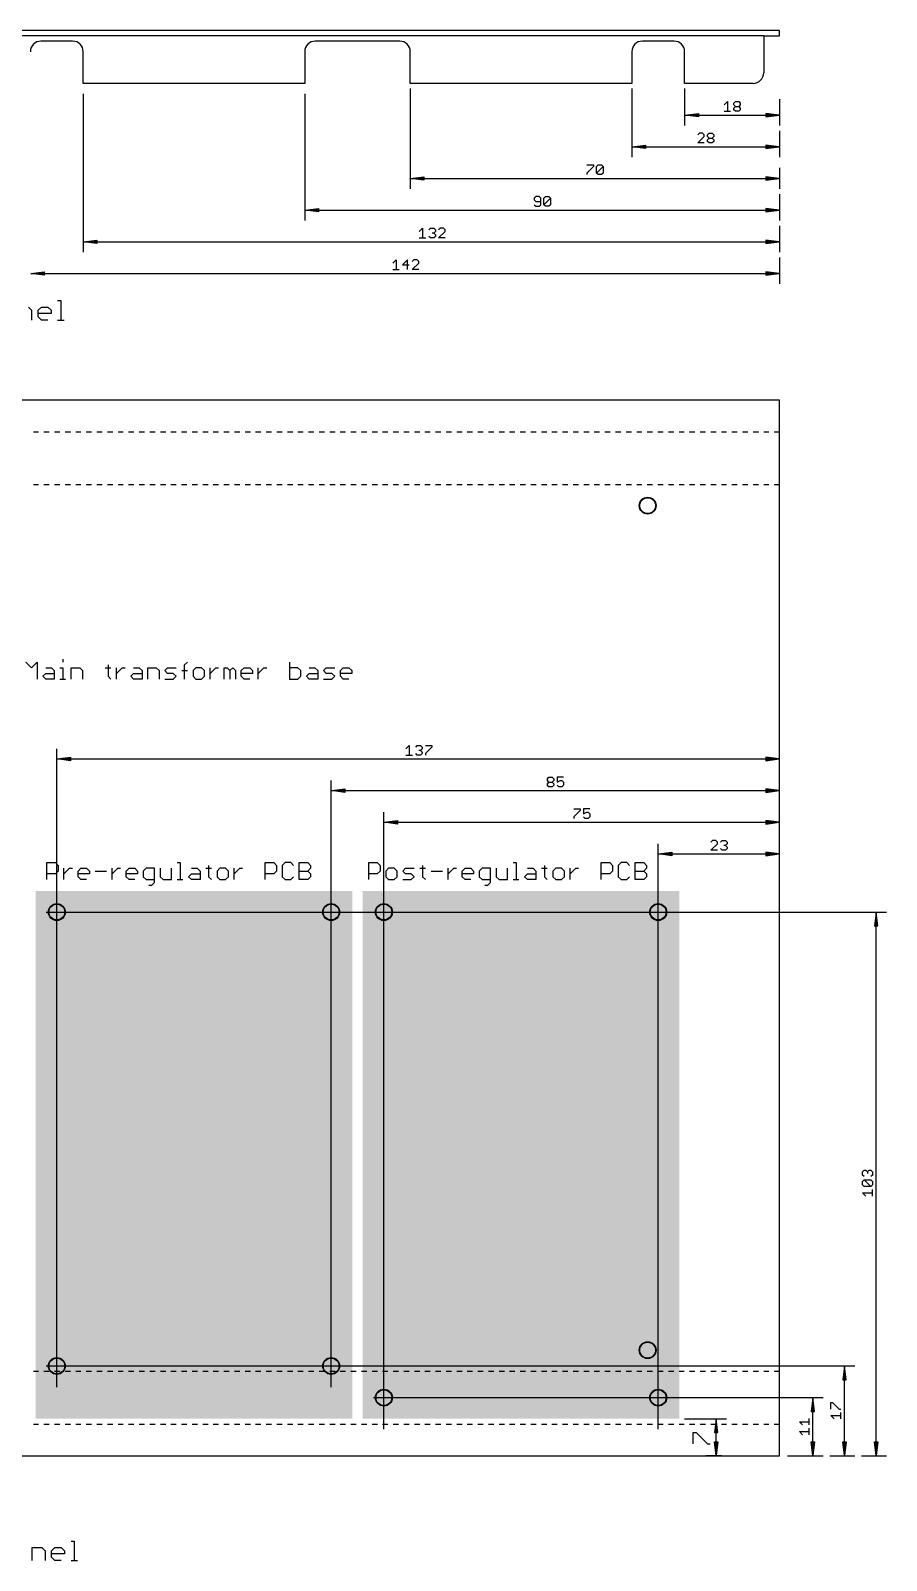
# Model space of a CAD drawing. Extents: x -370 to 390, y -331 to 219.
# Drawn here: x 178 to 340.2, y -329.8 to -40 of the extents above; entities that cross this region are included whole.
import ezdxf

# ---------------------------------------------------------------- set-up
doc = ezdxf.new("R2010")
doc.units = 0
for name, color, linetype in [('109', 82, 'CONTINUOUS'), ('112', 22, 'CONTINUOUS'), ('20', 4, 'CONTINUOUS'), ('29', 2, 'CONTINUOUS'), ('30', 253, 'CONTINUOUS'), ('47', 2, 'CONTINUOUS')]:
    doc.layers.add(name, color=color, linetype=linetype)

# ---------------------------------------------------------------- blocks, each defined once
blk = doc.blocks.new('RECT')
blk.add_solid([(-0.5, -0.5), (0.5, -0.5), (-0.5, 0.5), (0.5, 0.5)])

msp = doc.modelspace()

# ---------------------------------------------------------------- linework, layer by layer
at = {"layer": '109'}
for p, q in [((181.1397, -200.8603), (181.1397, -197.6369)), ((181.1397, -197.6369), (182.7514, -197.6369)), ((182.7514, -199.7859), (181.1397, -199.7859)), ((182.7514, -197.6369), (183.2886, -198.1742)), ((183.2886, -199.2486), (182.7514, -199.7859)), ((183.2886, -198.1742), (183.2886, -199.2486)), ((184.3625, -200.8603), (184.3625, -198.7114)), ((184.3625, -199.7859), (185.4369, -198.7114)), ((185.4369, -198.7114), (185.9741, -198.7114)), ((187.0481, -199.2486), (187.5853, -198.7114)), ((187.0481, -200.3231), (187.0481, -199.2486)), ((189.197, -199.7859), (187.0481, -199.7859)), ((187.5853, -198.7114), (188.6598, -198.7114)), ((188.6598, -198.7114), (189.197, -199.2486)), ((189.197, -199.2486), (189.197, -199.7859)), ((190.2708, -199.2486), (192.4197, -199.2486)), ((193.4936, -200.8603), (193.4936, -198.7114)), ((193.4936, -199.7859), (194.568, -198.7114)), ((194.568, -198.7114), (195.1053, -198.7114)), ((196.1792, -199.2486), (196.7164, -198.7114)), ((196.1792, -200.3231), (196.1792, -199.2486)), ((198.3281, -199.7859), (196.1792, -199.7859)), ((196.7164, -198.7114), (197.7909, -198.7114)), ((197.7909, -198.7114), (198.3281, -199.2486)), ((198.3281, -199.2486), (198.3281, -199.7859)), ((199.9392, -198.7114), (199.402, -199.2486)), ((199.402, -199.2486), (199.402, -200.3231)), ((201.5509, -198.7114), (199.9392, -198.7114)), ((201.5509, -201.3975), (201.5509, -198.7114)), ((202.6247, -198.7114), (202.6247, -200.3231)), ((204.7736, -200.8603), (204.7736, -198.7114)), ((205.8475, -197.6369), (206.3847, -197.6369)), ((206.3847, -197.6369), (206.3847, -200.8603)), ((207.996, -200.3231), (208.5332, -199.7859)), ((208.5332, -198.7114), (209.6077, -198.7114)), ((208.5332, -199.7859), (210.1449, -199.7859)), ((209.6077, -198.7114), (210.1449, -199.2486)), ((210.1449, -199.2486), (210.1449, -200.8603)), ((211.2187, -198.7114), (212.2932, -198.7114)), ((211.756, -198.1742), (211.756, -200.3231)), ((213.9045, -198.7114), (213.3672, -199.2486)), ((213.3672, -199.2486), (213.3672, -200.3231)), ((214.9789, -198.7114), (213.9045, -198.7114)), ((215.5161, -199.2486), (214.9789, -198.7114)), ((215.5161, -200.3231), (215.5161, -199.2486)), ((216.59, -200.8603), (216.59, -198.7114)), ((216.59, -199.7859), (217.6644, -198.7114)), ((217.6644, -198.7114), (218.2017, -198.7114)), ((222.4984, -200.8603), (222.4984, -197.6369)), ((222.4984, -197.6369), (224.11, -197.6369)), ((224.11, -199.7859), (222.4984, -199.7859)), ((224.11, -197.6369), (224.6473, -198.1742)), ((224.6473, -199.2486), (224.11, -199.7859)), ((224.6473, -198.1742), (224.6473, -199.2486)), ((226.2583, -197.6369), (225.7211, -198.1742)), ((225.7211, -198.1742), (225.7211, -200.3231)), ((227.3328, -197.6369), (226.2583, -197.6369)), ((227.87, -198.1742), (227.3328, -197.6369)), ((228.9439, -200.8603), (228.9439, -197.6369)), ((228.9439, -197.6369), (230.5555, -197.6369)), ((228.9439, -199.2486), (230.5555, -199.2486)), ((230.5555, -197.6369), (231.0928, -198.1742)), ((231.0928, -198.7114), (230.5555, -199.2486)), ((230.5555, -199.2486), (231.0928, -199.7859)), ((231.0928, -198.1742), (231.0928, -198.7114)), ((231.0928, -199.7859), (231.0928, -200.3231)), ((242.1397, -200.8603), (242.1397, -197.6369)), ((242.1397, -197.6369), (243.7514, -197.6369)), ((243.7514, -199.7859), (242.1397, -199.7859)), ((243.7514, -197.6369), (244.2886, -198.1742)), ((244.2886, -199.2486), (243.7514, -199.7859)), ((244.2886, -198.1742), (244.2886, -199.2486)), ((245.8997, -198.7114), (245.3625, -199.2486)), ((245.3625, -199.2486), (245.3625, -200.3231)), ((246.9741, -198.7114), (245.8997, -198.7114)), ((247.5114, -199.2486), (246.9741, -198.7114)), ((247.5114, -200.3231), (247.5114, -199.2486)), ((248.5852, -199.2486), (249.1224, -198.7114)), ((249.1224, -199.7859), (248.5852, -199.2486)), ((249.1224, -198.7114), (250.7341, -198.7114)), ((250.1969, -199.7859), (249.1224, -199.7859)), ((250.7341, -200.3231), (250.1969, -199.7859)), ((251.808, -198.7114), (252.8824, -198.7114)), ((252.3452, -198.1742), (252.3452, -200.3231)), ((253.9565, -199.2486), (256.1054, -199.2486)), ((257.1792, -200.8603), (257.1792, -198.7114)), ((257.1792, -199.7859), (258.2537, -198.7114)), ((258.2537, -198.7114), (258.7909, -198.7114)), ((259.8648, -199.2486), (260.4021, -198.7114)), ((259.8648, -200.3231), (259.8648, -199.2486)), ((262.0137, -199.7859), (259.8648, -199.7859)), ((260.4021, -198.7114), (261.4765, -198.7114)), ((261.4765, -198.7114), (262.0137, -199.2486)), ((262.0137, -199.2486), (262.0137, -199.7859)), ((263.6248, -198.7114), (263.0876, -199.2486)), ((263.0876, -199.2486), (263.0876, -200.3231)), ((265.2365, -198.7114), (263.6248, -198.7114)), ((265.2365, -201.3975), (265.2365, -198.7114)), ((266.3103, -198.7114), (266.3103, -200.3231)), ((268.4592, -200.8603), (268.4592, -198.7114)), ((269.5331, -197.6369), (270.0703, -197.6369)), ((270.0703, -197.6369), (270.0703, -200.8603)), ((271.6816, -200.3231), (272.2188, -199.7859)), ((272.2188, -198.7114), (273.2933, -198.7114)), ((272.2188, -199.7859), (273.8305, -199.7859)), ((273.2933, -198.7114), (273.8305, -199.2486)), ((273.8305, -199.2486), (273.8305, -200.8603)), ((274.9044, -198.7114), (275.9788, -198.7114)), ((275.4416, -198.1742), (275.4416, -200.3231)), ((277.5901, -198.7114), (277.0529, -199.2486)), ((277.0529, -199.2486), (277.0529, -200.3231)), ((278.6645, -198.7114), (277.5901, -198.7114)), ((279.2018, -199.2486), (278.6645, -198.7114)), ((279.2018, -200.3231), (279.2018, -199.2486)), ((280.2756, -200.8603), (280.2756, -198.7114)), ((280.2756, -199.7859), (281.3501, -198.7114)), ((281.3501, -198.7114), (281.8873, -198.7114)), ((286.184, -200.8603), (286.184, -197.6369)), ((286.184, -197.6369), (287.7957, -197.6369)), ((287.7957, -199.7859), (286.184, -199.7859)), ((287.7957, -197.6369), (288.3329, -198.1742)), ((288.3329, -199.2486), (287.7957, -199.7859)), ((288.3329, -198.1742), (288.3329, -199.2486)), ((289.944, -197.6369), (289.4067, -198.1742)), ((289.4067, -198.1742), (289.4067, -200.3231)), ((291.0184, -197.6369), (289.944, -197.6369)), ((291.5556, -198.1742), (291.0184, -197.6369)), ((292.6295, -200.8603), (292.6295, -197.6369)), ((292.6295, -197.6369), (294.2412, -197.6369)), ((292.6295, -199.2486), (294.2412, -199.2486)), ((294.2412, -197.6369), (294.7784, -198.1742)), ((294.7784, -198.7114), (294.2412, -199.2486)), ((294.2412, -199.2486), (294.7784, -199.7859)), ((294.7784, -198.1742), (294.7784, -198.7114)), ((294.7784, -199.7859), (294.7784, -200.3231)), ((187.5853, -200.8603), (187.0481, -200.3231)), ((188.6598, -200.8603), (187.5853, -200.8603)), ((196.7164, -200.8603), (196.1792, -200.3231)), ((197.7909, -200.8603), (196.7164, -200.8603)), ((199.402, -200.3231), (199.9392, -200.8603)), ((199.9392, -200.8603), (201.5509, -200.8603)), ((200.4764, -201.9348), (201.0136, -201.9348)), ((201.0136, -201.9348), (201.5509, -201.3975)), ((202.6247, -200.3231), (203.1619, -200.8603)), ((203.1619, -200.8603), (204.7736, -200.8603)), ((205.8475, -200.8603), (206.9219, -200.8603)), ((208.5332, -200.8603), (207.996, -200.3231)), ((210.1449, -200.8603), (208.5332, -200.8603)), ((211.756, -200.3231), (212.2932, -200.8603)), ((213.3672, -200.3231), (213.9045, -200.8603)), ((213.9045, -200.8603), (214.9789, -200.8603)), ((214.9789, -200.8603), (215.5161, -200.3231)), ((225.7211, -200.3231), (226.2583, -200.8603)), ((226.2583, -200.8603), (227.3328, -200.8603)), ((227.3328, -200.8603), (227.87, -200.3231)), ((230.5555, -200.8603), (228.9439, -200.8603)), ((231.0928, -200.3231), (230.5555, -200.8603)), ((245.3625, -200.3231), (245.8997, -200.8603)), ((245.8997, -200.8603), (246.9741, -200.8603)), ((246.9741, -200.8603), (247.5114, -200.3231)), ((248.5852, -200.8603), (250.1969, -200.8603)), ((250.1969, -200.8603), (250.7341, -200.3231)), ((252.3452, -200.3231), (252.8824, -200.8603)), ((260.4021, -200.8603), (259.8648, -200.3231)), ((261.4765, -200.8603), (260.4021, -200.8603)), ((263.0876, -200.3231), (263.6248, -200.8603)), ((263.6248, -200.8603), (265.2365, -200.8603)), ((264.162, -201.9348), (264.6993, -201.9348)), ((264.6993, -201.9348), (265.2365, -201.3975)), ((266.3103, -200.3231), (266.8476, -200.8603)), ((266.8476, -200.8603), (268.4592, -200.8603)), ((269.5331, -200.8603), (270.6076, -200.8603)), ((272.2188, -200.8603), (271.6816, -200.3231)), ((273.8305, -200.8603), (272.2188, -200.8603)), ((275.4416, -200.3231), (275.9788, -200.8603)), ((277.0529, -200.3231), (277.5901, -200.8603)), ((277.5901, -200.8603), (278.6645, -200.8603)), ((278.6645, -200.8603), (279.2018, -200.3231)), ((289.4067, -200.3231), (289.944, -200.8603)), ((289.944, -200.8603), (291.0184, -200.8603)), ((291.0184, -200.8603), (291.5556, -200.3231)), ((294.2412, -200.8603), (292.6295, -200.8603)), ((294.7784, -200.3231), (294.2412, -200.8603)), ((302, -303), (309.95, -303)), ((308, -303.065), (307.6808, -305.6)), ((308, -303.065), (307.74, -305.6)), ((308, -303.065), (307.87, -305.6)), ((308, -309.935), (308, -303.065)), ((308.3192, -305.6), (308, -303.065)), ((308.13, -305.6), (308, -303.065)), ((308.26, -305.6), (308, -303.065)), ((303.6319, -307.7527), (303.6319, -305.6038)), ((303.6319, -305.6038), (304.1692, -305.6038)), ((304.1692, -305.6038), (306.3181, -307.7527)), ((307.6808, -305.6), (308.3192, -305.6)), ((309, -310), (306.05, -310)), ((306.3181, -307.7527), (306.8553, -307.7527)), ((308, -309.935), (307.6808, -307.4)), ((307.6808, -307.4), (308.3192, -307.4)), ((308, -309.935), (307.74, -307.4)), ((308, -309.935), (307.87, -307.4)), ((308.3192, -307.4), (308, -309.935)), ((308.13, -307.4), (308, -309.935)), ((308.26, -307.4), (308, -309.935))]:
    msp.add_line(p, q, dxfattribs=at)
at = {"layer": '112'}
for p, q in [((184.1224, -159.0997), (184.1224, -159.6369)), ((177.1397, -159.6369), (178.2142, -160.7114)), ((178.2142, -160.7114), (179.2886, -159.6369)), ((179.2886, -159.6369), (179.2886, -162.8603)), ((180.3625, -162.3231), (180.8997, -161.7859)), ((180.8997, -160.7114), (181.9741, -160.7114)), ((180.8997, -161.7859), (182.5114, -161.7859)), ((181.9741, -160.7114), (182.5114, -161.2486)), ((182.5114, -161.2486), (182.5114, -162.8603)), ((183.5852, -160.7114), (184.1224, -160.7114)), ((184.1224, -160.7114), (184.1224, -162.8603)), ((185.7337, -162.8603), (185.7337, -160.7114)), ((185.7337, -160.7114), (187.3454, -160.7114)), ((187.3454, -160.7114), (187.8826, -161.2486)), ((187.8826, -161.2486), (187.8826, -162.8603)), ((192.1792, -160.7114), (193.2537, -160.7114)), ((192.7164, -160.1742), (192.7164, -162.3231)), ((194.3277, -162.8603), (194.3277, -160.7114)), ((194.3277, -161.7859), (195.4022, -160.7114)), ((195.4022, -160.7114), (195.9394, -160.7114)), ((197.0133, -162.3231), (197.5506, -161.7859)), ((197.5506, -160.7114), (198.625, -160.7114)), ((197.5506, -161.7859), (199.1622, -161.7859)), ((198.625, -160.7114), (199.1622, -161.2486)), ((199.1622, -161.2486), (199.1622, -162.8603)), ((200.2361, -162.8603), (200.2361, -160.7114)), ((200.2361, -160.7114), (201.8478, -160.7114)), ((201.8478, -160.7114), (202.385, -161.2486)), ((202.385, -161.2486), (202.385, -162.8603)), ((203.4588, -161.2486), (203.9961, -160.7114)), ((203.9961, -161.7859), (203.4588, -161.2486)), ((203.9961, -160.7114), (205.6078, -160.7114)), ((205.0705, -161.7859), (203.9961, -161.7859)), ((205.6078, -162.3231), (205.0705, -161.7859)), ((206.6816, -161.2486), (207.7561, -161.2486)), ((207.2188, -160.1742), (207.7561, -159.6369)), ((207.2188, -162.8603), (207.2188, -160.1742)), ((209.3673, -160.7114), (208.8301, -161.2486)), ((208.8301, -161.2486), (208.8301, -162.3231)), ((210.4418, -160.7114), (209.3673, -160.7114)), ((210.979, -161.2486), (210.4418, -160.7114)), ((210.979, -162.3231), (210.979, -161.2486)), ((212.0529, -162.8603), (212.0529, -160.7114)), ((212.0529, -161.7859), (213.1273, -160.7114)), ((213.1273, -160.7114), (213.6645, -160.7114)), ((214.7385, -162.8603), (214.7385, -160.7114)), ((214.7385, -160.7114), (215.2757, -160.7114)), ((215.2757, -160.7114), (215.8129, -161.2486)), ((215.8129, -161.2486), (216.3502, -160.7114)), ((215.8129, -161.2486), (215.8129, -162.8603)), ((216.3502, -160.7114), (216.8874, -161.2486)), ((216.8874, -161.2486), (216.8874, -162.8603)), ((217.9612, -161.2486), (218.4985, -160.7114)), ((217.9612, -162.3231), (217.9612, -161.2486)), ((220.1101, -161.7859), (217.9612, -161.7859)), ((218.4985, -160.7114), (219.5729, -160.7114)), ((219.5729, -160.7114), (220.1101, -161.2486)), ((220.1101, -161.2486), (220.1101, -161.7859)), ((221.184, -162.8603), (221.184, -160.7114)), ((221.184, -161.7859), (222.2584, -160.7114)), ((222.2584, -160.7114), (222.7957, -160.7114)), ((227.0924, -159.6369), (227.0924, -162.8603)), ((228.704, -160.7114), (227.0924, -160.7114)), ((229.2413, -161.2486), (228.704, -160.7114)), ((229.2413, -162.3231), (229.2413, -161.2486)), ((230.3151, -162.3231), (230.8523, -161.7859)), ((230.8523, -160.7114), (231.9268, -160.7114)), ((230.8523, -161.7859), (232.464, -161.7859)), ((231.9268, -160.7114), (232.464, -161.2486)), ((232.464, -161.2486), (232.464, -162.8603)), ((233.5379, -161.2486), (234.0751, -160.7114)), ((234.0751, -161.7859), (233.5379, -161.2486)), ((234.0751, -160.7114), (235.6868, -160.7114)), ((235.1496, -161.7859), (234.0751, -161.7859)), ((235.6868, -162.3231), (235.1496, -161.7859)), ((236.7606, -161.2486), (237.2979, -160.7114)), ((236.7606, -162.3231), (236.7606, -161.2486)), ((238.9095, -161.7859), (236.7606, -161.7859)), ((237.2979, -160.7114), (238.3723, -160.7114)), ((238.3723, -160.7114), (238.9095, -161.2486)), ((238.9095, -161.2486), (238.9095, -161.7859)), ((180.8997, -162.8603), (180.3625, -162.3231)), ((182.5114, -162.8603), (180.8997, -162.8603)), ((183.5852, -162.8603), (184.6597, -162.8603)), ((192.7164, -162.3231), (193.2537, -162.8603)), ((197.5506, -162.8603), (197.0133, -162.3231)), ((199.1622, -162.8603), (197.5506, -162.8603)), ((203.4588, -162.8603), (205.0705, -162.8603)), ((205.0705, -162.8603), (205.6078, -162.3231)), ((208.8301, -162.3231), (209.3673, -162.8603)), ((209.3673, -162.8603), (210.4418, -162.8603)), ((210.4418, -162.8603), (210.979, -162.3231)), ((218.4985, -162.8603), (217.9612, -162.3231)), ((219.5729, -162.8603), (218.4985, -162.8603)), ((227.0924, -162.8603), (228.704, -162.8603)), ((228.704, -162.8603), (229.2413, -162.3231)), ((230.8523, -162.8603), (230.3151, -162.3231)), ((232.464, -162.8603), (230.8523, -162.8603)), ((233.5379, -162.8603), (235.1496, -162.8603)), ((235.1496, -162.8603), (235.6868, -162.3231)), ((237.2979, -162.8603), (236.7606, -162.3231)), ((238.3723, -162.8603), (237.2979, -162.8603))]:
    msp.add_line(p, q, dxfattribs=at)
at = {"layer": '20'}
for p, q in [((320, -40), (0, -40)), ((320, -41), (320, -40)), ((317, -41), (0, -41)), ((186, -42), (180, -42)), ((248, -42), (232, -42)), ((300, -42), (294, -42)), ((317, -41), (320, -41)), ((317, -41), (317, -48)), ((188, -50), (188, -44)), ((230, -44), (230, -50)), ((250, -50), (250, -44)), ((292, -44), (292, -50)), ((302, -50), (302, -44)), ((230, -50), (188, -50)), ((292, -50), (250, -50)), ((315, -50), (302, -50)), ((320, -110), (0, -110)), ((320, -116), (320, -110)), ((178.5563, -116), (179.5625, -116)), ((180.5625, -116), (181.5688, -116)), ((182.5688, -116), (183.575, -116)), ((184.575, -116), (185.5813, -116)), ((186.5813, -116), (187.5875, -116)), ((188.5875, -116), (189.5938, -116)), ((190.5938, -116), (191.6, -116)), ((192.6, -116), (193.6063, -116)), ((194.6063, -116), (195.6125, -116)), ((196.6125, -116), (197.6188, -116)), ((198.6188, -116), (199.625, -116)), ((200.625, -116), (201.6313, -116)), ((202.6313, -116), (203.6375, -116)), ((204.6375, -116), (205.6438, -116)), ((206.6438, -116), (207.65, -116)), ((208.65, -116), (209.6562, -116)), ((210.6562, -116), (211.6625, -116)), ((212.6625, -116), (213.6688, -116)), ((214.6688, -116), (215.675, -116)), ((216.675, -116), (217.6813, -116)), ((218.6813, -116), (219.6875, -116)), ((220.6875, -116), (221.6938, -116)), ((222.6938, -116), (223.7, -116)), ((224.7, -116), (225.7063, -116)), ((226.7063, -116), (227.7125, -116)), ((228.7125, -116), (229.7188, -116)), ((230.7188, -116), (231.725, -116)), ((232.725, -116), (233.7313, -116)), ((234.7313, -116), (235.7375, -116)), ((236.7375, -116), (237.7438, -116)), ((238.7438, -116), (239.75, -116)), ((240.75, -116), (241.7563, -116)), ((242.7563, -116), (243.7625, -116)), ((244.7625, -116), (245.7688, -116)), ((246.7688, -116), (247.775, -116)), ((248.775, -116), (249.7812, -116)), ((250.7812, -116), (251.7875, -116)), ((252.7875, -116), (253.7938, -116)), ((254.7938, -116), (255.8, -116)), ((256.8, -116), (257.8063, -116)), ((258.8063, -116), (259.8125, -116)), ((260.8125, -116), (261.8188, -116)), ((262.8188, -116), (263.825, -116)), ((264.825, -116), (265.8313, -116)), ((266.8313, -116), (267.8375, -116)), ((268.8375, -116), (269.8438, -116)), ((270.8438, -116), (271.85, -116)), ((272.85, -116), (273.8562, -116)), ((274.8562, -116), (275.8625, -116)), ((276.8625, -116), (277.8688, -116)), ((278.8688, -116), (279.875, -116)), ((280.875, -116), (281.8813, -116)), ((282.8813, -116), (283.8875, -116)), ((284.8875, -116), (285.8938, -116)), ((286.8938, -116), (287.9, -116)), ((288.9, -116), (289.9062, -116)), ((290.9062, -116), (291.9125, -116)), ((292.9125, -116), (293.9187, -116)), ((294.9187, -116), (295.925, -116)), ((296.925, -116), (297.9313, -116)), ((298.9313, -116), (299.9375, -116)), ((300.9375, -116), (301.9438, -116)), ((302.9438, -116), (303.95, -116)), ((304.95, -116), (305.9563, -116)), ((306.9563, -116), (307.9625, -116)), ((308.9625, -116), (309.9688, -116)), ((310.9688, -116), (311.975, -116)), ((312.975, -116), (313.9812, -116)), ((314.9812, -116), (315.9875, -116)), ((316.9875, -116), (317.9938, -116)), ((318.9938, -116), (320, -116)), ((320, -126), (320, -116)), ((178.5563, -126), (179.5625, -126)), ((180.5625, -126), (181.5688, -126)), ((182.5688, -126), (183.575, -126)), ((184.575, -126), (185.5813, -126)), ((186.5813, -126), (187.5875, -126)), ((188.5875, -126), (189.5938, -126)), ((190.5938, -126), (191.6, -126)), ((192.6, -126), (193.6063, -126)), ((194.6063, -126), (195.6125, -126)), ((196.6125, -126), (197.6188, -126)), ((198.6188, -126), (199.625, -126)), ((200.625, -126), (201.6313, -126)), ((202.6313, -126), (203.6375, -126)), ((204.6375, -126), (205.6438, -126)), ((206.6438, -126), (207.65, -126)), ((208.65, -126), (209.6562, -126)), ((210.6562, -126), (211.6625, -126)), ((212.6625, -126), (213.6688, -126)), ((214.6688, -126), (215.675, -126)), ((216.675, -126), (217.6813, -126)), ((218.6813, -126), (219.6875, -126)), ((220.6875, -126), (221.6938, -126)), ((222.6938, -126), (223.7, -126)), ((224.7, -126), (225.7063, -126)), ((226.7063, -126), (227.7125, -126)), ((228.7125, -126), (229.7188, -126)), ((230.7188, -126), (231.725, -126)), ((232.725, -126), (233.7313, -126)), ((234.7313, -126), (235.7375, -126)), ((236.7375, -126), (237.7438, -126)), ((238.7438, -126), (239.75, -126)), ((240.75, -126), (241.7563, -126)), ((242.7563, -126), (243.7625, -126)), ((244.7625, -126), (245.7688, -126)), ((246.7688, -126), (247.775, -126)), ((248.775, -126), (249.7812, -126)), ((250.7812, -126), (251.7875, -126)), ((252.7875, -126), (253.7938, -126)), ((254.7938, -126), (255.8, -126)), ((256.8, -126), (257.8063, -126)), ((258.8063, -126), (259.8125, -126)), ((260.8125, -126), (261.8188, -126)), ((262.8188, -126), (263.825, -126)), ((264.825, -126), (265.8313, -126)), ((266.8313, -126), (267.8375, -126)), ((268.8375, -126), (269.8438, -126)), ((270.8438, -126), (271.85, -126)), ((272.85, -126), (273.8562, -126)), ((274.8562, -126), (275.8625, -126)), ((276.8625, -126), (277.8688, -126)), ((278.8688, -126), (279.875, -126)), ((280.875, -126), (281.8813, -126)), ((282.8813, -126), (283.8875, -126)), ((284.8875, -126), (285.8938, -126)), ((286.8938, -126), (287.9, -126)), ((288.9, -126), (289.9062, -126)), ((290.9062, -126), (291.9125, -126)), ((292.9125, -126), (293.9187, -126)), ((294.9187, -126), (295.925, -126)), ((296.925, -126), (297.9313, -126)), ((298.9313, -126), (299.9375, -126)), ((300.9375, -126), (301.9438, -126)), ((302.9438, -126), (303.95, -126)), ((304.95, -126), (305.9563, -126)), ((306.9563, -126), (307.9625, -126)), ((308.9625, -126), (309.9688, -126)), ((310.9688, -126), (311.975, -126)), ((312.975, -126), (313.9812, -126)), ((314.9812, -126), (315.9875, -126)), ((316.9875, -126), (317.9938, -126)), ((318.9938, -126), (320, -126)), ((320, -294), (320, -126)), ((178.5563, -294), (179.5625, -294)), ((180.5625, -294), (181.5688, -294)), ((182.5688, -294), (183.575, -294)), ((184.575, -294), (185.5813, -294)), ((186.5813, -294), (187.5875, -294)), ((188.5875, -294), (189.5938, -294)), ((190.5938, -294), (191.6, -294)), ((192.6, -294), (193.6063, -294)), ((194.6063, -294), (195.6125, -294)), ((196.6125, -294), (197.6188, -294)), ((198.6188, -294), (199.625, -294)), ((200.625, -294), (201.6313, -294)), ((202.6313, -294), (203.6375, -294)), ((204.6375, -294), (205.6438, -294)), ((206.6438, -294), (207.65, -294)), ((208.65, -294), (209.6562, -294)), ((210.6562, -294), (211.6625, -294)), ((212.6625, -294), (213.6688, -294)), ((214.6688, -294), (215.675, -294)), ((216.675, -294), (217.6813, -294)), ((218.6813, -294), (219.6875, -294)), ((220.6875, -294), (221.6938, -294)), ((222.6938, -294), (223.7, -294)), ((224.7, -294), (225.7063, -294)), ((226.7063, -294), (227.7125, -294)), ((228.7125, -294), (229.7188, -294)), ((230.7188, -294), (231.725, -294)), ((232.725, -294), (233.7313, -294)), ((234.7313, -294), (235.7375, -294)), ((236.7375, -294), (237.7438, -294)), ((238.7438, -294), (239.75, -294)), ((240.75, -294), (241.7563, -294)), ((242.7563, -294), (243.7625, -294)), ((244.7625, -294), (245.7688, -294)), ((246.7688, -294), (247.775, -294)), ((248.775, -294), (249.7812, -294)), ((250.7812, -294), (251.7875, -294)), ((252.7875, -294), (253.7938, -294)), ((254.7938, -294), (255.8, -294)), ((256.8, -294), (257.8063, -294)), ((258.8063, -294), (259.8125, -294)), ((260.8125, -294), (261.8188, -294)), ((262.8188, -294), (263.825, -294)), ((264.825, -294), (265.8313, -294)), ((266.8313, -294), (267.8375, -294)), ((268.8375, -294), (269.8438, -294)), ((270.8438, -294), (271.85, -294)), ((272.85, -294), (273.8562, -294)), ((274.8562, -294), (275.8625, -294)), ((276.8625, -294), (277.8688, -294)), ((278.8688, -294), (279.875, -294)), ((280.875, -294), (281.8813, -294)), ((282.8813, -294), (283.8875, -294)), ((284.8875, -294), (285.8938, -294)), ((286.8938, -294), (287.9, -294)), ((288.9, -294), (289.9062, -294)), ((290.9062, -294), (291.9125, -294)), ((292.9125, -294), (293.9187, -294)), ((294.9187, -294), (295.925, -294)), ((296.925, -294), (297.9313, -294)), ((298.9313, -294), (299.9375, -294)), ((300.9375, -294), (301.9438, -294)), ((302.9438, -294), (303.95, -294)), ((304.95, -294), (305.9563, -294)), ((306.9563, -294), (307.9625, -294)), ((308.9625, -294), (309.9688, -294)), ((310.9688, -294), (311.975, -294)), ((312.975, -294), (313.9812, -294)), ((314.9812, -294), (315.9875, -294)), ((316.9875, -294), (317.9938, -294)), ((318.9938, -294), (320, -294)), ((320, -304), (320, -294)), ((178.5563, -304), (179.5625, -304)), ((180.5625, -304), (181.5688, -304)), ((182.5688, -304), (183.575, -304)), ((184.575, -304), (185.5813, -304)), ((186.5813, -304), (187.5875, -304)), ((188.5875, -304), (189.5938, -304)), ((190.5938, -304), (191.6, -304)), ((192.6, -304), (193.6063, -304)), ((194.6063, -304), (195.6125, -304)), ((196.6125, -304), (197.6188, -304)), ((198.6188, -304), (199.625, -304)), ((200.625, -304), (201.6313, -304)), ((202.6313, -304), (203.6375, -304)), ((204.6375, -304), (205.6438, -304)), ((206.6438, -304), (207.65, -304)), ((208.65, -304), (209.6562, -304)), ((210.6562, -304), (211.6625, -304)), ((212.6625, -304), (213.6688, -304)), ((214.6688, -304), (215.675, -304)), ((216.675, -304), (217.6813, -304)), ((218.6813, -304), (219.6875, -304)), ((220.6875, -304), (221.6938, -304)), ((222.6938, -304), (223.7, -304)), ((224.7, -304), (225.7063, -304)), ((226.7063, -304), (227.7125, -304)), ((228.7125, -304), (229.7188, -304)), ((230.7188, -304), (231.725, -304)), ((232.725, -304), (233.7313, -304)), ((234.7313, -304), (235.7375, -304)), ((236.7375, -304), (237.7438, -304)), ((238.7438, -304), (239.75, -304)), ((240.75, -304), (241.7563, -304)), ((242.7563, -304), (243.7625, -304)), ((244.7625, -304), (245.7688, -304)), ((246.7688, -304), (247.775, -304)), ((248.775, -304), (249.7812, -304)), ((250.7812, -304), (251.7875, -304)), ((252.7875, -304), (253.7938, -304)), ((254.7938, -304), (255.8, -304)), ((256.8, -304), (257.8063, -304)), ((258.8063, -304), (259.8125, -304)), ((260.8125, -304), (261.8188, -304)), ((262.8188, -304), (263.825, -304)), ((264.825, -304), (265.8313, -304)), ((266.8313, -304), (267.8375, -304)), ((268.8375, -304), (269.8438, -304)), ((270.8438, -304), (271.85, -304)), ((272.85, -304), (273.8562, -304)), ((274.8562, -304), (275.8625, -304)), ((276.8625, -304), (277.8688, -304)), ((278.8688, -304), (279.875, -304)), ((280.875, -304), (281.8813, -304)), ((282.8813, -304), (283.8875, -304)), ((284.8875, -304), (285.8938, -304)), ((286.8938, -304), (287.9, -304)), ((288.9, -304), (289.9062, -304)), ((290.9062, -304), (291.9125, -304)), ((292.9125, -304), (293.9187, -304)), ((294.9187, -304), (295.925, -304)), ((296.925, -304), (297.9313, -304)), ((298.9313, -304), (299.9375, -304)), ((300.9375, -304), (301.9438, -304)), ((302.9438, -304), (303.95, -304)), ((304.95, -304), (305.9563, -304)), ((306.9563, -304), (307.9625, -304)), ((308.9625, -304), (309.9688, -304)), ((310.9688, -304), (311.975, -304)), ((312.975, -304), (313.9812, -304)), ((314.9812, -304), (315.9875, -304)), ((316.9875, -304), (317.9938, -304)), ((318.9938, -304), (320, -304)), ((320, -310), (320, -304)), ((0, -310), (320, -310))]:
    msp.add_line(p, q, dxfattribs=at)
for centre in [(295, -130), (295, -130), (183, -207), (235, -207), (245, -207), (297, -207), (295, -290), (295, -290), (183, -293), (235, -293), (245, -299), (297, -299)]:
    msp.add_circle(centre, 1.5, dxfattribs=at)
for centre, start, end in [((180, -44), 90, 180), ((186, -44), 0, 90), ((232, -44), 90, 180), ((248, -44), 0, 90), ((294, -44), 90, 180), ((300, -44), 0, 90), ((315, -48), 270, 0)]:
    msp.add_arc(centre, 2, start, end, dxfattribs=at)
at = {"layer": '29'}
for centre in [(295, -130), (183, -207), (235, -207), (245, -207), (297, -207), (295, -290), (183, -293), (235, -293), (245, -299), (297, -299)]:
    msp.add_circle(centre, 1.6016, dxfattribs=at)
at = {"layer": '30'}
for centre in [(295, -130), (183, -207), (235, -207), (245, -207), (297, -207), (295, -290), (183, -293), (235, -293), (245, -299), (297, -299)]:
    msp.add_circle(centre, 1.6016, dxfattribs=at)
at = {"layer": '47'}
for p, q in [((188, -52), (188, -81.95)), ((230, -52), (230, -75.95)), ((250, -51), (250, -69.95)), ((292, -51), (292, -63.95)), ((302, -51), (302, -57.95)), ((309.4829, -54.061), (310.0993, -53.4446)), ((310.0993, -53.4446), (310.0993, -55.2938)), ((311.3245, -53.7528), (311.6327, -53.4446)), ((311.3245, -54.061), (311.3245, -53.7528)), ((311.6327, -54.3692), (311.3245, -54.061)), ((311.3245, -54.6774), (311.6327, -54.3692)), ((311.3245, -54.9856), (311.3245, -54.6774)), ((311.6327, -55.2938), (311.3245, -54.9856)), ((311.6327, -53.4446), (312.2491, -53.4446)), ((311.6327, -54.3692), (312.2491, -54.3692)), ((312.2491, -53.4446), (312.5573, -53.7528)), ((312.5573, -54.061), (312.2491, -54.3692)), ((312.2491, -54.3692), (312.5573, -54.6774)), ((312.5573, -54.9856), (312.2491, -55.2938)), ((312.5573, -53.7528), (312.5573, -54.061)), ((312.5573, -54.6774), (312.5573, -54.9856)), ((320, -53), (320, -57.95)), ((302.065, -56), (304.6, -55.6808)), ((302.065, -56), (304.6, -55.74)), ((302.065, -56), (304.6, -55.87)), ((302.065, -56), (319.935, -56)), ((304.6, -56.3192), (302.065, -56)), ((304.6, -56.13), (302.065, -56)), ((304.6, -56.26), (302.065, -56)), ((304.6, -55.6808), (304.6, -56.3192)), ((309.4829, -55.2938), (310.7157, -55.2938)), ((312.2491, -55.2938), (311.6327, -55.2938)), ((319.935, -56), (317.4, -55.6808)), ((317.4, -55.6808), (317.4, -56.3192)), ((319.935, -56), (317.4, -55.74)), ((319.935, -56), (317.4, -55.87)), ((317.4, -56.3192), (319.935, -56)), ((317.4, -56.13), (319.935, -56)), ((317.4, -56.26), (319.935, -56)), ((304.7911, -59.4446), (304.4829, -59.7528)), ((304.4829, -61.2938), (305.7157, -60.061)), ((305.4075, -59.4446), (304.7911, -59.4446)), ((305.7157, -59.7528), (305.4075, -59.4446)), ((305.7157, -60.061), (305.7157, -59.7528)), ((306.3245, -59.7528), (306.6327, -59.4446)), ((306.3245, -60.061), (306.3245, -59.7528)), ((306.6327, -60.3692), (306.3245, -60.061)), ((306.3245, -60.6774), (306.6327, -60.3692)), ((306.3245, -60.9856), (306.3245, -60.6774)), ((306.6327, -59.4446), (307.2491, -59.4446)), ((306.6327, -60.3692), (307.2491, -60.3692)), ((307.2491, -59.4446), (307.5573, -59.7528)), ((307.5573, -60.061), (307.2491, -60.3692)), ((307.2491, -60.3692), (307.5573, -60.6774)), ((307.5573, -59.7528), (307.5573, -60.061)), ((307.5573, -60.6774), (307.5573, -60.9856)), ((320, -59), (320, -63.95)), ((292.065, -62), (294.6, -61.6808)), ((292.065, -62), (294.6, -61.74)), ((292.065, -62), (294.6, -61.87)), ((292.065, -62), (319.935, -62)), ((294.6, -62.3192), (292.065, -62)), ((294.6, -62.13), (292.065, -62)), ((294.6, -62.26), (292.065, -62)), ((294.6, -61.6808), (294.6, -62.3192)), ((305.7157, -61.2938), (304.4829, -61.2938)), ((306.6327, -61.2938), (306.3245, -60.9856)), ((307.2491, -61.2938), (306.6327, -61.2938)), ((307.5573, -60.9856), (307.2491, -61.2938)), ((319.935, -62), (317.4, -61.6808)), ((317.4, -61.6808), (317.4, -62.3192)), ((319.935, -62), (317.4, -61.74)), ((319.935, -62), (317.4, -61.87)), ((317.4, -62.3192), (319.935, -62)), ((317.4, -62.13), (319.935, -62)), ((317.4, -62.26), (319.935, -62)), ((283.4829, -65.4446), (284.7157, -65.4446)), ((284.7157, -65.7528), (283.4829, -66.9856)), ((284.7157, -65.4446), (284.7157, -65.7528)), ((285.3245, -65.7528), (285.6327, -65.4446)), ((285.3245, -66.9856), (285.3245, -65.7528)), ((285.3245, -66.9856), (286.5573, -65.7528)), ((285.6327, -65.4446), (286.2491, -65.4446)), ((286.2491, -65.4446), (286.5573, -65.7528)), ((286.5573, -65.7528), (286.5573, -66.9856)), ((320, -66), (320, -69.95)), ((250.065, -68), (252.6, -67.6808)), ((250.065, -68), (252.6, -67.74)), ((250.065, -68), (252.6, -67.87)), ((250.065, -68), (319.935, -68)), ((252.6, -68.3192), (250.065, -68)), ((252.6, -68.13), (250.065, -68)), ((252.6, -68.26), (250.065, -68)), ((252.6, -67.6808), (252.6, -68.3192)), ((283.4829, -66.9856), (283.4829, -67.2938)), ((285.6327, -67.2938), (285.3245, -66.9856)), ((286.2491, -67.2938), (285.6327, -67.2938)), ((286.5573, -66.9856), (286.2491, -67.2938)), ((319.935, -68), (317.4, -67.6808)), ((317.4, -67.6808), (317.4, -68.3192)), ((319.935, -68), (317.4, -67.74)), ((319.935, -68), (317.4, -67.87)), ((317.4, -68.3192), (319.935, -68)), ((317.4, -68.13), (319.935, -68)), ((317.4, -68.26), (319.935, -68)), ((273.7911, -71.4446), (273.4829, -71.7528)), ((273.4829, -71.7528), (273.4829, -72.061)), ((273.4829, -72.061), (273.7911, -72.3692)), ((274.4075, -71.4446), (273.7911, -71.4446)), ((273.7911, -72.3692), (274.7157, -72.3692)), ((274.7157, -71.7528), (274.4075, -71.4446)), ((274.7157, -72.9856), (274.7157, -71.7528)), ((275.3245, -71.7528), (275.6327, -71.4446)), ((275.3245, -72.9856), (275.3245, -71.7528)), ((275.3245, -72.9856), (276.5573, -71.7528)), ((275.6327, -71.4446), (276.2491, -71.4446)), ((276.2491, -71.4446), (276.5573, -71.7528)), ((276.5573, -71.7528), (276.5573, -72.9856)), ((320, -71), (320, -75.95)), ((230.065, -74), (232.6, -73.6808)), ((230.065, -74), (232.6, -73.74)), ((230.065, -74), (232.6, -73.87)), ((230.065, -74), (319.935, -74)), ((232.6, -74.3192), (230.065, -74)), ((232.6, -74.13), (230.065, -74)), ((232.6, -74.26), (230.065, -74)), ((232.6, -73.6808), (232.6, -74.3192)), ((273.4829, -72.9856), (273.7911, -73.2938)), ((273.7911, -73.2938), (274.4075, -73.2938)), ((274.4075, -73.2938), (274.7157, -72.9856)), ((275.6327, -73.2938), (275.3245, -72.9856)), ((276.2491, -73.2938), (275.6327, -73.2938)), ((276.5573, -72.9856), (276.2491, -73.2938)), ((319.935, -74), (317.4, -73.6808)), ((317.4, -73.6808), (317.4, -74.3192)), ((319.935, -74), (317.4, -73.74)), ((319.935, -74), (317.4, -73.87)), ((317.4, -74.3192), (319.935, -74)), ((317.4, -74.13), (319.935, -74)), ((317.4, -74.26), (319.935, -74)), ((251.6885, -78.061), (252.3049, -77.4446)), ((252.3049, -77.4446), (252.3049, -79.2938)), ((253.5301, -77.7528), (253.8383, -77.4446)), ((253.8383, -77.4446), (254.4547, -77.4446)), ((254.4547, -77.4446), (254.7629, -77.7528)), ((254.7629, -78.061), (254.4547, -78.3692)), ((254.7629, -77.7528), (254.7629, -78.061)), ((255.6799, -77.4446), (255.3717, -77.7528)), ((255.3717, -79.2938), (256.6045, -78.061)), ((256.2963, -77.4446), (255.6799, -77.4446)), ((256.6045, -77.7528), (256.2963, -77.4446)), ((256.6045, -78.061), (256.6045, -77.7528)), ((320, -77), (320, -81.95)), ((188.065, -80), (190.6, -79.6808)), ((188.065, -80), (190.6, -79.74)), ((188.065, -80), (190.6, -79.87)), ((188.065, -80), (319.935, -80)), ((190.6, -80.3192), (188.065, -80)), ((190.6, -80.13), (188.065, -80)), ((190.6, -80.26), (188.065, -80)), ((190.6, -79.6808), (190.6, -80.3192)), ((251.6885, -79.2938), (252.9213, -79.2938)), ((253.8383, -79.2938), (253.5301, -78.9856)), ((254.4547, -79.2938), (253.8383, -79.2938)), ((254.4547, -78.3692), (254.1465, -78.3692)), ((254.4547, -78.3692), (254.7629, -78.6774)), ((254.7629, -78.9856), (254.4547, -79.2938)), ((254.7629, -78.6774), (254.7629, -78.9856)), ((256.6045, -79.2938), (255.3717, -79.2938)), ((319.935, -80), (317.4, -79.6808)), ((317.4, -79.6808), (317.4, -80.3192)), ((319.935, -80), (317.4, -79.74)), ((319.935, -80), (317.4, -79.87)), ((317.4, -80.3192), (319.935, -80)), ((317.4, -80.13), (319.935, -80)), ((317.4, -80.26), (319.935, -80)), ((246.6885, -84.061), (247.3049, -83.4446)), ((247.3049, -83.4446), (247.3049, -85.2938)), ((249.4547, -83.4446), (248.5301, -84.3692)), ((249.4547, -85.2938), (249.4547, -83.4446)), ((250.6799, -83.4446), (250.3717, -83.7528)), ((251.2963, -83.4446), (250.6799, -83.4446)), ((251.6045, -83.7528), (251.2963, -83.4446)), ((251.6045, -84.061), (251.6045, -83.7528)), ((320, -83), (320, -87.95)), ((178.065, -86), (180.6, -85.6808)), ((178.065, -86), (180.6, -85.74)), ((178.065, -86), (180.6, -85.87)), ((178.065, -86), (319.935, -86)), ((180.6, -86.3192), (178.065, -86)), ((180.6, -86.13), (178.065, -86)), ((180.6, -86.26), (178.065, -86)), ((180.6, -85.6808), (180.6, -86.3192)), ((246.6885, -85.2938), (247.9213, -85.2938)), ((248.5301, -84.3692), (249.7629, -84.3692)), ((250.3717, -85.2938), (251.6045, -84.061)), ((251.6045, -85.2938), (250.3717, -85.2938)), ((319.935, -86), (317.4, -85.6808)), ((317.4, -85.6808), (317.4, -86.3192)), ((319.935, -86), (317.4, -85.74)), ((319.935, -86), (317.4, -85.87)), ((317.4, -86.3192), (319.935, -86)), ((317.4, -86.13), (319.935, -86)), ((317.4, -86.26), (319.935, -86)), ((177.6252, -92.3863), (178.2373, -92.9984)), ((179.4718, -92.9984), (180.084, -92.3863)), ((180.084, -92.3863), (181.3083, -92.3863)), ((181.3083, -92.3863), (181.9205, -92.9984)), ((183.155, -91.162), (183.7672, -91.162)), ((183.7672, -91.162), (183.7672, -94.8349)), ((178.2373, -92.9984), (178.2373, -94.8349)), ((179.4718, -94.2227), (179.4718, -92.9984)), ((181.9205, -93.6106), (179.4718, -93.6106)), ((180.084, -94.8349), (179.4718, -94.2227)), ((181.3083, -94.8349), (180.084, -94.8349)), ((181.9205, -92.9984), (181.9205, -93.6106)), ((183.155, -94.8349), (184.3793, -94.8349)), ((183, -297), (183, -176.05)), ((249.1885, -176.061), (249.8049, -175.4446)), ((249.8049, -175.4446), (249.8049, -177.2938)), ((251.0301, -175.7528), (251.3383, -175.4446)), ((251.3383, -175.4446), (251.9547, -175.4446)), ((251.9547, -176.3692), (251.6465, -176.3692)), ((251.9547, -175.4446), (252.2629, -175.7528)), ((252.2629, -176.061), (251.9547, -176.3692)), ((251.9547, -176.3692), (252.2629, -176.6774)), ((252.2629, -175.7528), (252.2629, -176.061)), ((252.2629, -176.6774), (252.2629, -176.9856)), ((252.8717, -175.4446), (254.1045, -175.4446)), ((254.1045, -175.7528), (252.8717, -176.9856)), ((254.1045, -175.4446), (254.1045, -175.7528)), ((320, -181), (320, -176.05)), ((183.065, -178), (185.6, -177.6808)), ((183.065, -178), (185.6, -177.74)), ((183.065, -178), (185.6, -177.87)), ((183.065, -178), (319.935, -178)), ((185.6, -178.3192), (183.065, -178)), ((185.6, -178.13), (183.065, -178)), ((185.6, -178.26), (183.065, -178)), ((185.6, -177.6808), (185.6, -178.3192)), ((249.1885, -177.2938), (250.4213, -177.2938)), ((251.3383, -177.2938), (251.0301, -176.9856)), ((251.9547, -177.2938), (251.3383, -177.2938)), ((252.2629, -176.9856), (251.9547, -177.2938)), ((252.8717, -176.9856), (252.8717, -177.2938)), ((319.935, -178), (317.4, -177.6808)), ((317.4, -177.6808), (317.4, -178.3192)), ((319.935, -178), (317.4, -177.74)), ((319.935, -178), (317.4, -177.87)), ((317.4, -178.3192), (319.935, -178)), ((317.4, -178.13), (319.935, -178)), ((317.4, -178.26), (319.935, -178)), ((235, -297), (235, -182.05)), ((275.9829, -181.7528), (276.2911, -181.4446)), ((275.9829, -182.061), (275.9829, -181.7528)), ((276.2911, -182.3692), (275.9829, -182.061)), ((275.9829, -182.6774), (276.2911, -182.3692)), ((276.2911, -181.4446), (276.9075, -181.4446)), ((276.2911, -182.3692), (276.9075, -182.3692)), ((276.9075, -181.4446), (277.2157, -181.7528)), ((277.2157, -182.061), (276.9075, -182.3692)), ((276.9075, -182.3692), (277.2157, -182.6774)), ((277.2157, -181.7528), (277.2157, -182.061)), ((279.0573, -181.4446), (277.8245, -181.4446)), ((277.8245, -181.4446), (277.8245, -182.3692)), ((277.8245, -182.3692), (278.4409, -182.061)), ((278.4409, -182.061), (278.7491, -182.061)), ((278.7491, -182.061), (279.0573, -182.3692)), ((279.0573, -182.3692), (279.0573, -182.9856)), ((320, -187), (320, -182.05)), ((235.065, -184), (237.6, -183.6808)), ((235.065, -184), (237.6, -183.74)), ((235.065, -184), (237.6, -183.87)), ((235.065, -184), (319.935, -184)), ((237.6, -184.3192), (235.065, -184)), ((237.6, -184.13), (235.065, -184)), ((237.6, -184.26), (235.065, -184)), ((237.6, -183.6808), (237.6, -184.3192)), ((275.9829, -182.9856), (275.9829, -182.6774)), ((276.2911, -183.2938), (275.9829, -182.9856)), ((276.9075, -183.2938), (276.2911, -183.2938)), ((277.2157, -182.9856), (276.9075, -183.2938)), ((277.2157, -182.6774), (277.2157, -182.9856)), ((278.1327, -183.2938), (277.8245, -182.9856)), ((278.7491, -183.2938), (278.1327, -183.2938)), ((279.0573, -182.9856), (278.7491, -183.2938)), ((319.935, -184), (317.4, -183.6808)), ((317.4, -183.6808), (317.4, -184.3192)), ((319.935, -184), (317.4, -183.74)), ((319.935, -184), (317.4, -183.87)), ((317.4, -184.3192), (319.935, -184)), ((317.4, -184.13), (319.935, -184)), ((317.4, -184.26), (319.935, -184)), ((245, -305), (245, -188.05)), ((280.9829, -187.4446), (282.2157, -187.4446)), ((282.2157, -187.7528), (280.9829, -188.9856)), ((282.2157, -187.4446), (282.2157, -187.7528)), ((284.0573, -187.4446), (282.8245, -187.4446)), ((282.8245, -187.4446), (282.8245, -188.3692)), ((282.8245, -188.3692), (283.4409, -188.061)), ((283.4409, -188.061), (283.7491, -188.061)), ((283.7491, -188.061), (284.0573, -188.3692)), ((284.0573, -188.3692), (284.0573, -188.9856)), ((320, -192), (320, -188.05)), ((245.065, -190), (247.6, -189.6808)), ((245.065, -190), (247.6, -189.74)), ((245.065, -190), (247.6, -189.87)), ((245.065, -190), (319.935, -190)), ((247.6, -190.3192), (245.065, -190)), ((247.6, -190.13), (245.065, -190)), ((247.6, -190.26), (245.065, -190)), ((247.6, -189.6808), (247.6, -190.3192)), ((280.9829, -188.9856), (280.9829, -189.2938)), ((283.1327, -189.2938), (282.8245, -188.9856)), ((283.7491, -189.2938), (283.1327, -189.2938)), ((284.0573, -188.9856), (283.7491, -189.2938)), ((319.935, -190), (317.4, -189.6808)), ((317.4, -189.6808), (317.4, -190.3192)), ((319.935, -190), (317.4, -189.74)), ((319.935, -190), (317.4, -189.87)), ((317.4, -190.3192), (319.935, -190)), ((317.4, -190.13), (319.935, -190)), ((317.4, -190.26), (319.935, -190)), ((297, -305), (297, -194.05)), ((307.2911, -193.4446), (306.9829, -193.7528)), ((306.9829, -195.2938), (308.2157, -194.061)), ((307.9075, -193.4446), (307.2911, -193.4446)), ((308.2157, -193.7528), (307.9075, -193.4446)), ((308.2157, -194.061), (308.2157, -193.7528)), ((308.8245, -193.7528), (309.1327, -193.4446)), ((309.1327, -193.4446), (309.7491, -193.4446)), ((309.7491, -193.4446), (310.0573, -193.7528)), ((310.0573, -194.061), (309.7491, -194.3692)), ((310.0573, -193.7528), (310.0573, -194.061)), ((320, -197), (320, -194.05)), ((297.065, -196), (299.6, -195.6808)), ((297.065, -196), (299.6, -195.74)), ((297.065, -196), (299.6, -195.87)), ((297.065, -196), (319.935, -196)), ((299.6, -196.3192), (297.065, -196)), ((299.6, -196.13), (297.065, -196)), ((299.6, -196.26), (297.065, -196)), ((299.6, -195.6808), (299.6, -196.3192)), ((308.2157, -195.2938), (306.9829, -195.2938)), ((309.1327, -195.2938), (308.8245, -194.9856)), ((309.7491, -195.2938), (309.1327, -195.2938)), ((309.7491, -194.3692), (309.4409, -194.3692)), ((309.7491, -194.3692), (310.0573, -194.6774)), ((310.0573, -194.9856), (309.7491, -195.2938)), ((310.0573, -194.6774), (310.0573, -194.9856)), ((319.935, -196), (317.4, -195.6808)), ((317.4, -195.6808), (317.4, -196.3192)), ((319.935, -196), (317.4, -195.74)), ((319.935, -196), (317.4, -195.87)), ((317.4, -196.3192), (319.935, -196)), ((317.4, -196.13), (319.935, -196)), ((317.4, -196.26), (319.935, -196)), ((181, -207), (340.25, -207)), ((338.3, -207.065), (337.9808, -209.6)), ((338.3, -207.065), (338.04, -209.6)), ((338.3, -207.065), (338.17, -209.6)), ((338.3, -309.935), (338.3, -207.065)), ((338.6192, -209.6), (338.3, -207.065)), ((338.43, -209.6), (338.3, -207.065)), ((338.56, -209.6), (338.3, -207.065)), ((337.9808, -209.6), (338.6192, -209.6)), ((335.7446, -256.2037), (336.0528, -255.8955)), ((335.7446, -256.8201), (335.7446, -256.2037)), ((336.0528, -257.1283), (335.7446, -256.8201)), ((335.7446, -258.0453), (336.0528, -257.7371)), ((336.0528, -255.8955), (336.361, -255.8955)), ((336.0528, -257.7371), (337.2856, -257.7371)), ((337.2856, -258.9699), (336.0528, -257.7371)), ((336.361, -255.8955), (336.6692, -256.2037)), ((336.6692, -256.2037), (336.9774, -255.8955)), ((336.6692, -256.2037), (336.6692, -256.5119)), ((336.9774, -255.8955), (337.2856, -255.8955)), ((337.2856, -255.8955), (337.5938, -256.2037)), ((337.5938, -256.8201), (337.2856, -257.1283)), ((337.2856, -257.7371), (337.5938, -258.0453)), ((337.5938, -256.2037), (337.5938, -256.8201)), ((335.7446, -258.6617), (335.7446, -258.0453)), ((336.0528, -258.9699), (335.7446, -258.6617)), ((336.361, -260.8115), (335.7446, -260.1951)), ((335.7446, -260.1951), (337.5938, -260.1951)), ((337.2856, -258.9699), (336.0528, -258.9699)), ((337.5938, -258.6617), (337.2856, -258.9699)), ((337.5938, -258.0453), (337.5938, -258.6617)), ((337.5938, -260.8115), (337.5938, -259.5787)), ((181, -293), (334.25, -293)), ((332.3, -293.065), (331.9808, -295.6)), ((331.9808, -295.6), (332.6192, -295.6)), ((332.3, -293.065), (332.04, -295.6)), ((332.3, -293.065), (332.17, -295.6)), ((332.3, -309.935), (332.3, -293.065)), ((332.6192, -295.6), (332.3, -293.065)), ((332.43, -295.6), (332.3, -293.065)), ((332.56, -295.6), (332.3, -293.065)), ((243, -299), (328.25, -299)), ((326.3, -299.065), (325.9808, -301.6)), ((326.3, -299.065), (326.04, -301.6)), ((326.3, -299.065), (326.17, -301.6)), ((326.3, -309.935), (326.3, -299.065)), ((326.6192, -301.6), (326.3, -299.065)), ((326.43, -301.6), (326.3, -299.065)), ((326.56, -301.6), (326.3, -299.065)), ((329.7446, -301.1755), (329.7446, -299.9427)), ((329.7446, -299.9427), (330.0528, -299.9427)), ((330.0528, -299.9427), (331.2856, -301.1755)), ((331.2856, -301.1755), (331.5938, -301.1755)), ((324.361, -304.1755), (323.7446, -303.5591)), ((323.7446, -303.5591), (325.5938, -303.5591)), ((325.5938, -304.1755), (325.5938, -302.9427)), ((325.9808, -301.6), (326.6192, -301.6)), ((330.361, -303.0171), (329.7446, -302.4007)), ((329.7446, -302.4007), (331.5938, -302.4007)), ((331.5938, -303.0171), (331.5938, -301.7843)), ((324.361, -306.0171), (323.7446, -305.4007)), ((323.7446, -305.4007), (325.5938, -305.4007)), ((325.5938, -306.0171), (325.5938, -304.7843)), ((321.5, -310), (328.25, -310)), ((326.3, -309.935), (325.9808, -307.4)), ((325.9808, -307.4), (326.6192, -307.4)), ((326.3, -309.935), (326.04, -307.4)), ((326.3, -309.935), (326.17, -307.4)), ((326.6192, -307.4), (326.3, -309.935)), ((326.43, -307.4), (326.3, -309.935)), ((326.56, -307.4), (326.3, -309.935)), ((329.5, -310), (334.25, -310)), ((332.3, -309.935), (331.9808, -307.4)), ((331.9808, -307.4), (332.6192, -307.4)), ((332.3, -309.935), (332.04, -307.4)), ((332.3, -309.935), (332.17, -307.4)), ((332.6192, -307.4), (332.3, -309.935)), ((332.43, -307.4), (332.3, -309.935)), ((332.56, -307.4), (332.3, -309.935)), ((335.5, -310), (340.25, -310)), ((338.3, -309.935), (337.9808, -307.4)), ((337.9808, -307.4), (338.6192, -307.4)), ((338.3, -309.935), (338.04, -307.4)), ((338.3, -309.935), (338.17, -307.4)), ((338.6192, -307.4), (338.3, -309.935)), ((338.43, -307.4), (338.3, -309.935)), ((338.56, -307.4), (338.3, -309.935)), ((178.3333, -329.8349), (178.3333, -327.3863)), ((178.3333, -327.3863), (180.1697, -327.3863)), ((180.1697, -327.3863), (180.7819, -327.9984)), ((182.0164, -327.9984), (182.6286, -327.3863)), ((182.6286, -327.3863), (183.8529, -327.3863)), ((183.8529, -327.3863), (184.465, -327.9984)), ((185.6996, -326.162), (186.3117, -326.162)), ((186.3117, -326.162), (186.3117, -329.8349)), ((180.7819, -327.9984), (180.7819, -329.8349)), ((182.0164, -329.2227), (182.0164, -327.9984)), ((184.465, -328.6106), (182.0164, -328.6106)), ((182.6286, -329.8349), (182.0164, -329.2227)), ((183.8529, -329.8349), (182.6286, -329.8349)), ((184.465, -327.9984), (184.465, -328.6106)), ((185.6996, -329.8349), (186.9239, -329.8349))]:
    msp.add_line(p, q, dxfattribs=at)

# ---------------------------------------------------------------- block references
at = {"layer": '109', "xscale": 60, "yscale": 100}
for p in [(209, -253), (271, -253)]:
    msp.add_blockref('RECT', p, dxfattribs=at)

doc.saveas('drawing.dxf')
